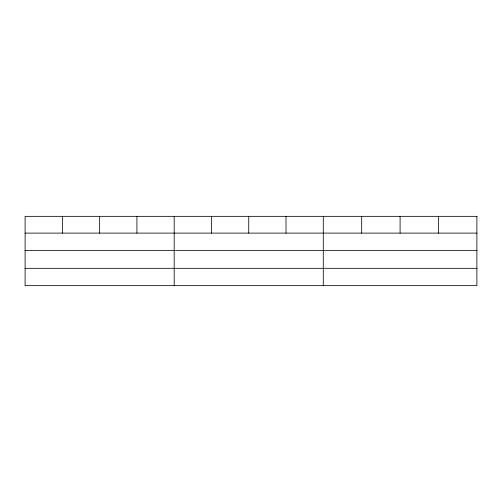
<?xml version="1.0" encoding="UTF-8"?>
<svg xmlns="http://www.w3.org/2000/svg" width="502" height="502" viewBox="0 0 502 502"><rect width="100%" height="100%" fill="white"/><g stroke="black" fill="none" stroke-linecap="round" stroke-linejoin="round"><path stroke-width="0.75" d="M25.1 233.11L476.9 233.11M25.1 250.448L476.9 250.448M25.1 268.319L476.9 268.319M438.497 216.343L438.497 233.11M400.094 216.343L400.094 233.11M361.691 216.343L361.691 233.11M323.288 216.343L323.288 285.657M286.014 216.343L286.014 233.11M248.741 216.343L248.741 233.11M211.467 216.343L211.467 233.11M174.194 216.343L174.194 285.657M136.92 216.343L136.92 233.11M99.647 216.343L99.647 233.11M62.373 216.343L62.373 233.11M476.9 216.343L25.1 216.343L25.1 285.657L476.9 285.657L476.9 216.343"/></g></svg>
